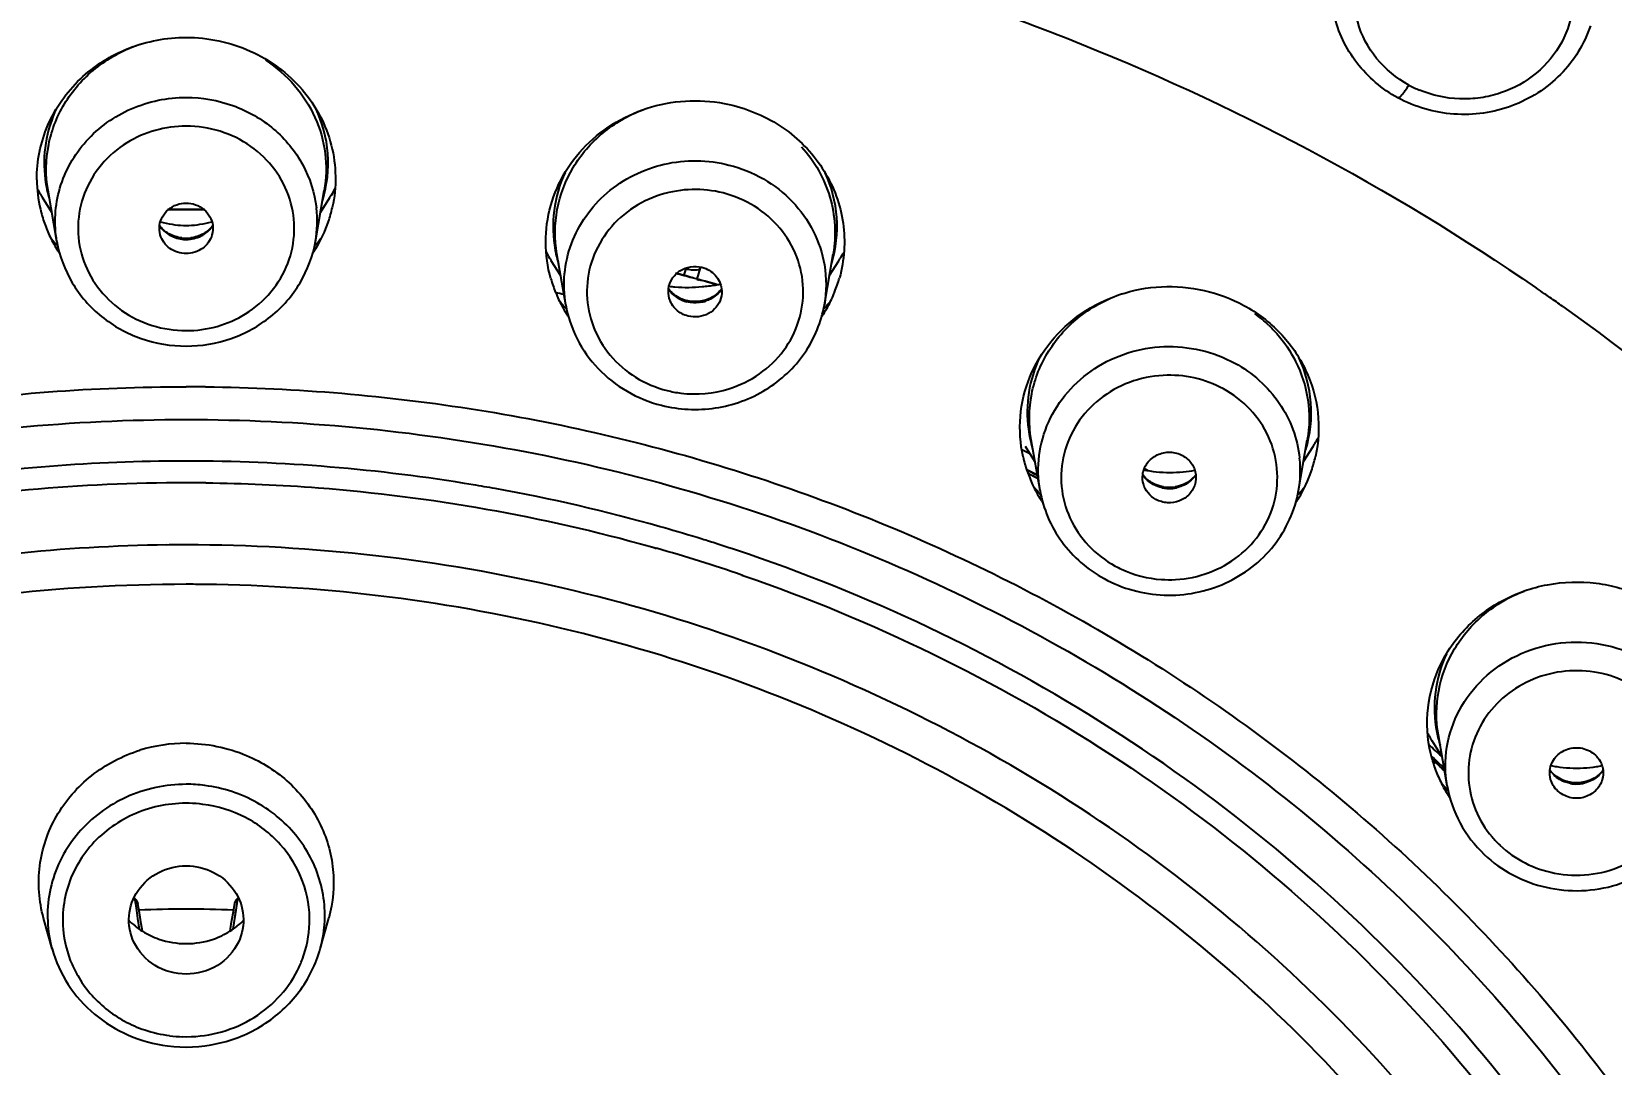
# Model space of a CAD drawing. Header units: millimetres. Extents: x 19741 to 22117, y -10160 to -6800.
# Drawn here: x 20991.12 to 21011.81, y -8146.44 to -8132.92 of the extents above; entities that cross this region are included whole.
import ezdxf

# ---------------------------------------------------------------- set-up
doc = ezdxf.new("R2010")
doc.units = ezdxf.units.MM
doc.styles.add('ARIAL', font='arial.ttf')
doc.dimstyles.get("Standard").update_dxf_attribs({"dimtxt": 15, "dimasz": 15, "dimexe": 0.18, "dimexo": 0.0625, "dimgap": 4, "dimtad": 0, "dimdec": 1, "dimdsep": 46, "dimtxsty": 'ARIAL', "dimcen": 0, "dimclrd": 5, "dimclre": 5, "dimclrt": 5, "dimadec": 0, "dimazin": 0, "dimtfac": 1, "dimtdec": 1, "dimtofl": 0, "dimtmove": 0, "dimatfit": 3, "dimfxl": 1, "dimtolj": 1, "dimtzin": 0, "dimarcsym": 0})

# ---------------------------------------------------------------- blocks, each defined once
blk = doc.blocks.new('*D105')
at = {"color": 5, "lineweight": -2, "transparency": 16777216}
for p, q in [((20930.718, -8157.92), (20930.718, -8082.015)), ((21055.576, -8157.917), (21055.576, -8082.015)), ((20945.718, -8082.195), (21040.576, -8082.195)), ((21055.576, -8082.195), (21070.576, -8082.195))]:
    blk.add_line(p, q, dxfattribs=at)
at = {"color": 5, "transparency": 16777216}
for points in [[(20945.718, -8079.695), (20945.718, -8084.695), (20930.718, -8082.195)], [(21040.576, -8079.695), (21040.576, -8084.695), (21055.576, -8082.195)]]:
    blk.add_solid(points, dxfattribs=at)
at = {"layer": 'Defpoints', "color": 0, "transparency": 16777216}
for p in [(21055.576, -8082.195), (20930.718, -8157.982), (21055.576, -8157.979)]:
    blk.add_point(p, dxfattribs=at)
at = {"color": 5, "transparency": 16777216, "insert": (21099.363, -8082.195), "char_height": 15, "attachment_point": 5, "style": 'ARIAL'}
blk.add_mtext('\\A1;%%C125', dxfattribs=at)

msp = doc.modelspace()

# ---------------------------------------------------------------- linework, layer by layer
at = {"linetype": 'Continuous'}
for p, q in [((20991.454, -8135.664), (20991.338, -8134.999)), ((20994.84, -8135.664), (20994.955, -8134.999)), ((20991.388, -8135.287), (20991.264, -8135.09)), ((20994.905, -8135.287), (20995.03, -8135.09)), ((20998.118, -8136.494), (20998.003, -8135.829)), ((21001.505, -8136.494), (21001.62, -8135.829)), ((20998.053, -8136.117), (20997.929, -8135.92)), ((20999.689, -8136.022), (20999.662, -8136.115)), ((20999.839, -8136.161), (20999.882, -8136.01)), ((21001.57, -8136.117), (21001.694, -8135.92)), ((20999.857, -8136.173), (20999.84, -8136.168)), ((20999.859, -8136.166), (20999.842, -8136.161)), ((20999.843, -8136.162), (20999.86, -8136.166)), ((20999.844, -8136.159), (20999.861, -8136.164)), ((21004.329, -8138.926), (21004.213, -8138.261)), ((21007.715, -8138.926), (21007.83, -8138.261)), ((21004.092, -8138.388), (21004.198, -8138.44)), ((21004.092, -8138.389), (21004.198, -8138.44)), ((21004.263, -8138.549), (21004.139, -8138.352)), ((21007.78, -8138.549), (21007.905, -8138.352)), ((21005.69, -8138.636), (21005.741, -8138.666)), ((21005.69, -8138.636), (21005.74, -8138.667)), ((21005.718, -8138.664), (21005.692, -8138.649)), ((21005.723, -8138.657), (21005.696, -8138.642)), ((20999.392, -8139.411), (20999.356, -8139.401)), ((20999.392, -8139.412), (20999.356, -8139.401)), ((20999.228, -8139.662), (20999.27, -8139.673)), ((20999.229, -8139.661), (20999.307, -8139.683)), ((20999.27, -8139.673), (20999.307, -8139.684)), ((21000.423, -8140.034), (21000.449, -8140.042)), ((21000.424, -8140.033), (21000.449, -8140.042)), ((21009.595, -8142.416), (21009.463, -8142.206)), ((21009.662, -8142.795), (21009.546, -8142.13)), ((21009.596, -8142.417), (21009.584, -8142.406)), ((21009.598, -8142.416), (21009.586, -8142.405)), ((21009.468, -8142.457), (21009.506, -8142.492)), ((21009.47, -8142.462), (21009.504, -8142.495)), ((21009.474, -8142.452), (21009.511, -8142.487)), ((21009.477, -8142.456), (21009.511, -8142.488)), ((20992.5, -8144.428), (20992.477, -8144.278)), ((20992.484, -8144.328), (20992.477, -8144.278)), ((20993.817, -8144.278), (20993.787, -8144.479)), ((20992.515, -8144.529), (20992.5, -8144.428)), ((20992.535, -8144.456), (20992.516, -8144.338)), ((20992.558, -8144.599), (20992.535, -8144.456)), ((20993.758, -8144.465), (20993.734, -8144.607)), ((20993.787, -8144.479), (20993.757, -8144.671)), ((20993.778, -8144.338), (20993.758, -8144.465)), ((20993.794, -8144.428), (20993.779, -8144.529)), ((20991.391, -8144.927), (20991.279, -8144.526)), ((20992.537, -8144.671), (20992.515, -8144.529)), ((20992.537, -8144.671), (20992.515, -8144.529)), ((20992.574, -8144.697), (20992.558, -8144.599)), ((20993.734, -8144.607), (20993.719, -8144.697)), ((20993.779, -8144.529), (20993.757, -8144.671)), ((20994.903, -8144.927), (20995.015, -8144.526))]:
    msp.add_line(p, q, dxfattribs=at)
for points in [[(20992.516, -8144.338), (20992.513, -8144.326), (20992.506, -8144.308), (20992.496, -8144.291), (20992.484, -8144.277), (20992.471, -8144.266)], [(20993.822, -8144.266), (20993.81, -8144.277), (20993.797, -8144.292), (20993.787, -8144.309), (20993.78, -8144.327), (20993.778, -8144.338)]]:
    msp.add_lwpolyline(points, dxfattribs=at)
for centre, radius, start, end in [((21009.899, -8132.239), 1.565, 241.826, 247.3786), ((20992.952, -8134.842), 1.76, 180.4856, 193.1109), ((20992.983, -8134.007), 2.031, 208.4496, 210.8028), ((20992.971, -8134.639), 1.684, 187.3596, 196.5392), ((20993.311, -8134.007), 2.032, 328.8655, 331.5746), ((20999.812, -8136.479), 1.494, 75.8034, 107.2854), ((20992.988, -8134.003), 2.038, 210.8035, 212.2481), ((20993.304, -8134.003), 2.039, 327.7522, 328.8652), ((20992.96, -8134.84), 1.769, 193.1108, 199.3608), ((20993.147, -8160.399), 25.148, 90.0032, 90.5609), ((20993.147, -8160.381), 25.134, 89.4495, 90.5506), ((20993.147, -8160.399), 25.148, 89.4414, 90.0032), ((20993.32, -8135.402), 1.543, 350.2015, 6.5397), ((20993.299, -8134.826), 1.806, 328.9274, 341.2624), ((20993.336, -8134.84), 1.767, 341.3219, 347.5798), ((20992.978, -8134.833), 1.788, 199.378, 205.5541), ((20993.022, -8134.299), 2.111, 218.2235, 220.2174), ((20993.009, -8134.818), 1.823, 205.5558, 212.2036), ((20993.147, -8135.163), 0.461, 262.6325, 269.9609), ((20993.146, -8134.374), 1.082, 268.2228, 269.9408), ((20993.147, -8134.377), 1.079, 269.9528, 271.8049), ((20993.147, -8135.163), 0.461, 270.0389, 277.3533), ((20993.262, -8134.29), 2.124, 317.5258, 321.6471), ((20993.039, -8134.284), 2.133, 220.2178, 222.4696), ((20993.02, -8134.811), 1.835, 212.1981, 213.4796), ((20993.147, -8135.201), 0.438, 262.2795, 269.9729), ((20993.147, -8135.197), 0.442, 270.0084, 277.2703), ((20993.275, -8134.812), 1.834, 326.4983, 327.8067), ((20993.278, -8134.814), 1.831, 327.8067, 328.9474), ((20999.648, -8134.835), 2.033, 208.4166, 211.0394), ((20999.633, -8135.468), 1.682, 190.6889, 197.0423), ((20999.978, -8134.837), 2.029, 328.8985, 331.3916), ((20999.651, -8134.834), 2.036, 211.0391, 212.2345), ((20999.963, -8134.828), 2.046, 327.7252, 328.9003), ((20999.631, -8135.667), 1.776, 195.9259, 202.12), ((20993.196, -8160.069), 24.817, 74.6281, 75.1483), ((20993.199, -8160.072), 24.816, 74.6307, 75.1506), ((20993.198, -8160.062), 24.81, 74.4627, 74.6281), ((20993.201, -8160.066), 24.81, 74.474, 74.6307), ((20993.203, -8160.058), 24.801, 73.8713, 74.4317), ((20993.2, -8160.056), 24.803, 74.1545, 74.4202), ((20993.202, -8160.048), 24.796, 73.8503, 74.1545), ((20999.733, -8134.003), 2.26, 278.8566, 280.5001), ((20999.992, -8135.667), 1.775, 338.1525, 344.4017), ((20999.652, -8135.658), 1.798, 202.1375, 208.2686), ((20993.169, -8160.877), 25.008, 78.6387, 78.8912), ((20999.692, -8135.126), 2.116, 218.2948, 222.4255), ((20999.669, -8134.972), 1.294, 261.2474, 264.6415), ((20999.81, -8136.035), 0.433, 239.3059, 255.7229), ((20999.813, -8136.035), 0.433, 280.124, 288.3547), ((20999.919, -8135.114), 2.133, 317.5696, 321.6376), ((20999.962, -8135.654), 1.809, 331.4127, 338.1506), ((20993.82, -8160.93), 29.952, 55.1477, 55.3961), ((20993.831, -8160.915), 29.935, 54.9839, 55.1476), ((20993.839, -8160.903), 29.92, 54.5896, 54.9839), ((20999.68, -8135.643), 1.83, 208.2623, 212.2245), ((20999.69, -8135.637), 1.843, 212.2216, 213.6051), ((20999.947, -8135.647), 1.825, 326.3574, 327.8019), ((20999.95, -8135.648), 1.822, 327.8014, 331.4164), ((21006.078, -8138.068), 1.805, 46.2497, 53.8708), ((20993.147, -8161.652), 24.084, 89.397, 89.9999), ((20999.811, -8136.172), 1.491, 255.797, 262.8247), ((21005.843, -8137.9), 1.681, 187.6877, 196.597), ((21006.182, -8137.265), 2.037, 328.9597, 331.5139), ((21005.844, -8138.099), 1.779, 192.6143, 198.8391), ((21006.194, -8138.664), 1.544, 350.2067, 6.0479), ((21006.211, -8138.101), 1.767, 341.2611, 347.5192), ((21006.169, -8137.258), 2.052, 327.7375, 328.9613), ((20993.147, -8161.343), 22.802, 90.0001, 90.619), ((20993.145, -8161.448), 22.907, 80.5481, 89.9941), ((20993.405, -8160.121), 24.006, 63.0261, 63.391), ((21005.853, -8138.095), 1.788, 198.8393, 205.01), ((20993.42, -8159.56), 23.495, 62.4111, 62.7838), ((20993.44, -8159.574), 23.468, 62.4211, 62.7626), ((20993.431, -8159.599), 23.493, 62.421, 62.7611), ((21006.103, -8136.015), 2.677, 261.055, 264.6006), ((21006.052, -8137.06), 1.63, 275.3624, 280.7869), ((21006.173, -8138.088), 1.807, 328.826, 341.235), ((20993.149, -8161.409), 22.584, 90.006, 100.5032), ((20993.147, -8161.312), 22.487, 89.343, 89.9999), ((20993.171, -8161.264), 22.721, 79.8002, 80.5379), ((20993.175, -8161.243), 22.7, 74.1993, 79.8009), ((21005.876, -8138.084), 1.814, 205.0307, 212.2595), ((21005.909, -8137.552), 2.125, 218.282, 222.4584), ((21006.022, -8138.46), 0.441, 257.8593, 274.1701), ((21006.022, -8138.417), 0.468, 260.7203, 279.4099), ((21006.022, -8138.459), 0.442, 274.2251, 282.3664), ((21006.126, -8137.544), 2.137, 317.5421, 321.624), ((21005.896, -8138.072), 1.837, 212.2479, 213.4605), ((21006.157, -8138.078), 1.826, 326.4721, 327.7437), ((21006.166, -8138.083), 1.815, 327.7439, 328.8231), ((20993.209, -8161.118), 22.57, 72.746, 74.1003), ((20993.147, -8161.37), 21.731, 90.0001, 90.6728), ((20993.221, -8161.047), 22.214, 71.0795, 74.0987), ((20993.224, -8161.069), 22.519, 72.2276, 72.7457), ((20993.239, -8161.023), 22.47, 71.121, 72.2278), ((21006.005, -8138.649), 1.443, 241.3758, 244.9856), ((20993.147, -8161.358), 21.203, 89.332, 89.9999), ((20993.148, -8144.281), 2.045, 90.0359, 107.2869), ((21011.002, -8141.237), 1.819, 208.6777, 210.9312), ((21010.978, -8141.251), 1.792, 210.934, 212.234), ((21011.174, -8141.77), 1.679, 190.9989, 196.9972), ((20994, -8159.264), 22.96, 47.2487, 47.7969), ((21011.18, -8141.967), 1.782, 195.6001, 201.9198), ((20994.027, -8158.721), 22.456, 46.3534, 46.569), ((20994.017, -8158.782), 22.485, 46.0184, 46.4439), ((20994.01, -8158.794), 22.498, 46.0092, 46.4482), ((20994.045, -8158.702), 22.43, 45.9909, 46.3534), ((21011.191, -8141.962), 1.793, 201.9212, 208.1711), ((21011.312, -8142.362), 0.38, 216.6287, 226.6468), ((21011.348, -8140.928), 1.634, 258.4565, 261.1292), ((21011.347, -8140.924), 1.638, 261.1808, 267.2838), ((21011.352, -8140.826), 1.736, 267.2765, 273.0797), ((21011.349, -8140.765), 1.797, 273.0703, 278.6144), ((21011.348, -8140.753), 1.809, 278.6055, 280.8766), ((20993.147, -8144.694), 1.921, 82.6431, 89.998), ((21011.246, -8141.419), 2.13, 218.3057, 220.5559), ((21011.212, -8141.951), 1.817, 208.1806, 212.3366), ((21011.244, -8141.421), 2.127, 220.5557, 222.3592), ((21011.355, -8142.327), 0.443, 259.9668, 268.1078), ((21011.355, -8142.329), 0.441, 268.1398, 284.3369), ((21011.234, -8141.937), 1.843, 212.3297, 213.6752), ((21011.29, -8142.582), 1.363, 220.2804, 226.5994), ((20993.147, -8158.749), 14.341, 87.5328, 92.4692), ((20993.112, -8143.83), 1.02, 224.9256, 231.5595), ((20993.122, -8143.816), 1.038, 231.5773, 238.1274), ((20993.135, -8143.797), 1.061, 238.1252, 244.5963), ((20993.156, -8143.791), 1.068, 288.9684, 301.8477), ((20993.171, -8143.816), 1.038, 301.8727, 308.4227), ((20993.182, -8143.83), 1.02, 308.4405, 315.0744), ((20992.976, -8144.486), 1.646, 192.742, 195.5304), ((20993.138, -8143.789), 1.069, 244.594, 251.0327), ((20993.32, -8144.487), 1.643, 344.479, 349.8096), ((20993.147, -8144.378), 1.7, 251.4236, 262.6178), ((20993.146, -8144.377), 1.702, 262.6513, 268.4737)]:
    msp.add_arc(centre, radius, start, end, dxfattribs=at)
for points, knots in [([(20930.718, -8157.979), (20930.504, -8154.001), (20930.937, -8145.958), (20934.142, -8134.293), (20938.825, -8125.297), (20943.643, -8118.763), (20949.165, -8112.689), (20957.248, -8106.149), (20966.507, -8101.311), (20974.412, -8098.55), (20982.595, -8096.552), (20988.933, -8095.945), (20993.147, -8095.945)], [0, 0, 0, 0, 0.121522, 0.243492, 0.366411, 0.428424, 0.490784, 0.616404, 0.743348, 0.807307, 0.871469, 1, 1, 1, 1]), ([(21055.576, -8157.979), (21055.79, -8154.001), (21055.357, -8145.958), (21052.152, -8134.293), (21047.469, -8125.297), (21042.651, -8118.763), (21037.129, -8112.689), (21029.046, -8106.149), (21019.787, -8101.311), (21011.882, -8098.55), (21003.699, -8096.552), (20997.36, -8095.945), (20993.147, -8095.945)], [0, 0, 0, 0, 0.121522, 0.243492, 0.366411, 0.428424, 0.490784, 0.616404, 0.743348, 0.807307, 0.871469, 1, 1, 1, 1]), ([(20930.931, -8157.677), (20931.071, -8153.915), (20931.862, -8148.262), (20934.028, -8141.016), (20936.927, -8133.974), (20941.883, -8125.713), (20948.381, -8118.54), (20954.362, -8113.588), (20960.847, -8109.178), (20969.744, -8104.81), (20981.241, -8101.602), (20993.172, -8100.522), (21005.102, -8101.611), (21016.595, -8104.828), (21025.488, -8109.202), (21031.971, -8113.617), (21037.947, -8118.574), (21044.439, -8125.751), (21049.388, -8134.016), (21052.282, -8141.06), (21054.442, -8148.308), (21055.228, -8153.961), (21055.364, -8157.724)], [0, 0, 0, 0, 0.060743, 0.091251, 0.121862, 0.183409, 0.24559, 0.276968, 0.308508, 0.371957, 0.43586, 0.500007, 0.564153, 0.628055, 0.691501, 0.72304, 0.754416, 0.816594, 0.87814, 0.90875, 0.939257, 1, 1, 1, 1]), ([(21024.322, -8210.31), (21027.778, -8208.399), (21034.312, -8203.932), (21042.582, -8195.521), (21048.972, -8185.738), (21053.225, -8174.957), (21055.176, -8163.594), (21054.746, -8152.088), (21051.952, -8140.885), (21046.906, -8130.418), (21039.806, -8121.087), (21030.93, -8113.248), (21020.619, -8107.196), (21009.267, -8103.154), (20997.305, -8101.275), (20985.186, -8101.628), (20973.371, -8104.197), (20965.953, -8107.343), (20962.447, -8109.243)], [0, 0, 0, 0, 0.063059, 0.125441, 0.187164, 0.248341, 0.309174, 0.36992, 0.430848, 0.492201, 0.554154, 0.616784, 0.680067, 0.743881, 0.808029, 0.872266, 0.936332, 1, 1, 1, 1]), ([(20933.5, -8153.841), (20933.891, -8150.401), (20935.35, -8143.558), (20939.466, -8133.879), (20945.376, -8125.072), (20952.877, -8117.436), (20961.715, -8111.221), (20971.596, -8106.631), (20982.188, -8103.816), (20989.495, -8103.184), (20993.147, -8103.184)], [0, 0, 0, 0, 0.121505, 0.243723, 0.366989, 0.491492, 0.617254, 0.744133, 0.87184, 1, 1, 1, 1]), ([(20993.147, -8103.184), (20996.808, -8103.184), (21004.133, -8103.819), (21014.75, -8106.648), (21024.651, -8111.261), (21033.501, -8117.505), (21041.004, -8125.176), (21046.905, -8134.019), (21051.001, -8143.735), (21052.438, -8150.599), (21052.817, -8154.049)], [0, 0, 0, 0, 0.128167, 0.25588, 0.382762, 0.508523, 0.633022, 0.756282, 0.878495, 1, 1, 1, 1]), ([(20933.839, -8153.424), (20934.25, -8150.019), (20935.737, -8143.251), (20939.866, -8133.685), (20945.759, -8124.988), (20953.217, -8117.449), (20961.991, -8111.315), (20971.791, -8106.787), (20982.288, -8104.01), (20989.528, -8103.386), (20993.147, -8103.386)], [0, 0, 0, 0, 0.121478, 0.243672, 0.366932, 0.491438, 0.617211, 0.744105, 0.871826, 1, 1, 1, 1]), ([(20993.147, -8103.386), (20996.766, -8103.386), (21004.006, -8104.01), (21014.503, -8106.787), (21024.303, -8111.315), (21033.077, -8117.449), (21040.535, -8124.988), (21046.428, -8133.685), (21050.557, -8143.251), (21052.044, -8150.019), (21052.455, -8153.424)], [0, 0, 0, 0, 0.128174, 0.255895, 0.382789, 0.508562, 0.633068, 0.756328, 0.878522, 1, 1, 1, 1]), ([(20993.147, -8103.816), (20989.555, -8103.816), (20982.37, -8104.434), (20971.95, -8107.189), (20962.223, -8111.682), (20953.511, -8117.769), (20946.104, -8125.249), (20941.211, -8132.464), (20938.183, -8138.657), (20935.771, -8145.061), (20934.659, -8150.098), (20934.249, -8153.478)], [0, 0, 0, 0, 0.128122, 0.255798, 0.382654, 0.508402, 0.632897, 0.75616, 0.817448, 0.87851, 1, 1, 1, 1]), ([(21052.045, -8153.478), (21051.635, -8150.098), (21050.523, -8145.061), (21048.111, -8138.657), (21045.083, -8132.464), (21040.19, -8125.249), (21032.783, -8117.769), (21024.071, -8111.682), (21014.344, -8107.189), (21003.924, -8104.434), (20996.738, -8103.816), (20993.147, -8103.816)], [0, 0, 0, 0, 0.12149, 0.182552, 0.24384, 0.367103, 0.491598, 0.617346, 0.744202, 0.871878, 1, 1, 1, 1]), ([(21051.735, -8153.516), (21051.331, -8150.238), (21049.899, -8143.726), (21045.971, -8134.502), (21040.383, -8126.081), (21033.315, -8118.731), (21024.991, -8112.678), (21015.674, -8108.111), (21005.657, -8105.169), (20998.717, -8104.352), (20995.238, -8104.235)], [0, 0, 0, 0, 0.121577, 0.243853, 0.367143, 0.491628, 0.617339, 0.744155, 0.871821, 1, 1, 1, 1]), ([(20997.87, -8131.177), (20999.034, -8131.352), (21001.341, -8131.836), (21005.789, -8133.297), (21008.916, -8134.955), (21010.83, -8136.276)], [0, 0, 0, 0, 0.251731, 0.502631, 1, 1, 1, 1]), ([(21009.16, -8133.618), (21009, -8133.53), (21008.711, -8133.295), (21008.454, -8132.804), (21008.415, -8132.256), (21008.604, -8131.737), (21008.985, -8131.329), (21009.414, -8131.131), (21009.784, -8131.073), (21010.16, -8131.083), (21010.434, -8131.173), (21010.599, -8131.26)], [0, 0, 0, 0, 0.125413, 0.248215, 0.369646, 0.491794, 0.61629, 0.743348, 0.807772, 0.872284, 1, 1, 1, 1]), ([(21010.599, -8131.26), (21010.753, -8131.346), (21011.033, -8131.571), (21011.291, -8132.039), (21011.347, -8132.566), (21011.19, -8133.075), (21010.848, -8133.489), (21010.45, -8133.709), (21010.098, -8133.792), (21009.735, -8133.813), (21009.463, -8133.753), (21009.297, -8133.684)], [0, 0, 0, 0, 0.125538, 0.248532, 0.370077, 0.49211, 0.616266, 0.74298, 0.807305, 0.871826, 1, 1, 1, 1]), ([(21009.015, -8133.784), (21008.809, -8133.671), (21008.44, -8133.36), (21008.232, -8132.923), (21008.18, -8132.697)], [0, 0, 0, 0, 0.503732, 1, 1, 1, 1]), ([(21011.537, -8132.842), (21011.459, -8133.078), (21011.184, -8133.523), (21010.526, -8133.942), (21009.748, -8134.054), (21009.239, -8133.906), (21009.015, -8133.784)], [0, 0, 0, 0, 0.245727, 0.495504, 0.748025, 1, 1, 1, 1]), ([(20991.191, -8134.857), (20991.189, -8134.615), (20991.29, -8134.12), (20991.729, -8133.5), (20992.38, -8133.089), (20992.892, -8132.994), (20993.147, -8132.994)], [0, 0, 0, 0, 0.243484, 0.490822, 0.743507, 1, 1, 1, 1]), ([(20991.339, -8134.999), (20991.304, -8134.801), (20991.309, -8134.387), (20991.543, -8133.81), (20991.969, -8133.346), (20992.345, -8133.148), (20992.544, -8133.083)], [0, 0, 0, 0, 0.245315, 0.492435, 0.743872, 1, 1, 1, 1]), ([(20993.147, -8132.994), (20993.433, -8132.994), (20994.008, -8133.114), (20994.708, -8133.63), (20995.111, -8134.385), (20995.12, -8134.955), (20995.061, -8135.22)], [0, 0, 0, 0, 0.257185, 0.50967, 0.756244, 1, 1, 1, 1]), ([(20994.187, -8133.293), (20994.328, -8133.384), (20994.583, -8133.606), (20994.855, -8134.029), (20994.991, -8134.508), (20994.983, -8134.839), (20994.955, -8134.999)], [0, 0, 0, 0, 0.254586, 0.505367, 0.753152, 1, 1, 1, 1]), ([(21009.015, -8133.784), (21009.022, -8133.787), (21009.046, -8133.773), (21009.074, -8133.741), (21009.116, -8133.686), (21009.144, -8133.643), (21009.159, -8133.618)], [0, 0, 0, 0, 0.09674, 0.303452, 0.614191, 1, 1, 1, 1]), ([(20991.449, -8133.924), (20991.381, -8134.068), (20991.285, -8134.375), (20991.28, -8134.697), (20991.301, -8134.854)], [0, 0, 0, 0, 0.501155, 1, 1, 1, 1]), ([(20991.454, -8135.664), (20991.414, -8135.435), (20991.442, -8134.948), (20991.804, -8134.312), (20992.409, -8133.88), (20992.902, -8133.78), (20993.147, -8133.78)], [0, 0, 0, 0, 0.24364, 0.490387, 0.742954, 1, 1, 1, 1]), ([(20993.147, -8133.78), (20993.354, -8133.78), (20993.77, -8133.851), (20994.313, -8134.163), (20994.705, -8134.639), (20994.83, -8135.03), (20994.853, -8135.226)], [0, 0, 0, 0, 0.255987, 0.50864, 0.756379, 1, 1, 1, 1]), ([(20994.936, -8135.124), (20994.994, -8134.929), (20995.041, -8134.512), (20994.932, -8134.108), (20994.844, -8133.923)], [0, 0, 0, 0, 0.499302, 1, 1, 1, 1]), ([(20997.923, -8136.155), (20997.879, -8136), (20997.833, -8135.676), (20997.9, -8135.189), (20998.099, -8134.737), (20998.519, -8134.219), (20999.287, -8133.801), (20999.99, -8133.803), (21000.318, -8133.886)], [0, 0, 0, 0, 0.12209, 0.244184, 0.367204, 0.491812, 0.744161, 1, 1, 1, 1]), ([(20998.003, -8135.829), (20997.97, -8135.637), (20997.972, -8135.238), (20998.187, -8134.677), (20998.584, -8134.217), (20998.939, -8134.013), (20999.128, -8133.941)], [0, 0, 0, 0, 0.24555, 0.492779, 0.744071, 1, 1, 1, 1]), ([(21000.318, -8133.886), (21000.561, -8133.948), (21001.025, -8134.162), (21001.543, -8134.715), (21001.8, -8135.416), (21001.767, -8135.913), (21001.703, -8136.144)], [0, 0, 0, 0, 0.256669, 0.508072, 0.754762, 1, 1, 1, 1]), ([(20993.147, -8134.155), (20993.011, -8134.155), (20992.738, -8134.192), (20992.485, -8134.303), (20992.37, -8134.375)], [0, 0, 0, 0, 0.502103, 1, 1, 1, 1]), ([(20993.924, -8136.614), (20994.049, -8136.536), (20994.274, -8136.343), (20994.499, -8135.964), (20994.587, -8135.535), (20994.527, -8135.102), (20994.325, -8134.71), (20994.004, -8134.4), (20993.598, -8134.201), (20993.297, -8134.155), (20993.147, -8134.155)], [0, 0, 0, 0, 0.125982, 0.249793, 0.372145, 0.49436, 0.617817, 0.743373, 0.871037, 1, 1, 1, 1]), ([(20992.37, -8134.375), (20992.245, -8134.452), (20992.02, -8134.645), (20991.794, -8135.025), (20991.707, -8135.453), (20991.767, -8135.886), (20991.969, -8136.278), (20992.29, -8136.589), (20992.696, -8136.788), (20992.997, -8136.833), (20993.147, -8136.833)], [0, 0, 0, 0, 0.125982, 0.249793, 0.372145, 0.49436, 0.617817, 0.743373, 0.871037, 1, 1, 1, 1]), ([(21001.207, -8134.426), (21001.376, -8134.613), (21001.633, -8135.064), (21001.662, -8135.584), (21001.62, -8135.829)], [0, 0, 0, 0, 0.503239, 1, 1, 1, 1]), ([(20998.11, -8134.762), (20998.037, -8134.919), (20997.938, -8135.258), (20997.948, -8135.611), (20997.981, -8135.78)], [0, 0, 0, 0, 0.501061, 1, 1, 1, 1]), ([(20998.118, -8136.494), (20998.073, -8136.231), (20998.125, -8135.664), (20998.621, -8134.971), (20999.396, -8134.587), (20999.982, -8134.595), (21000.256, -8134.665)], [0, 0, 0, 0, 0.242755, 0.489761, 0.743371, 1, 1, 1, 1]), ([(21000.256, -8134.665), (21000.413, -8134.704), (21000.717, -8134.827), (21001.1, -8135.126), (21001.379, -8135.517), (21001.479, -8135.82), (21001.505, -8135.973)], [0, 0, 0, 0, 0.255369, 0.507315, 0.755221, 1, 1, 1, 1]), ([(21001.601, -8135.951), (21001.659, -8135.759), (21001.705, -8135.348), (21001.6, -8134.949), (21001.515, -8134.766)], [0, 0, 0, 0, 0.4993, 1, 1, 1, 1]), ([(20992.799, -8135.457), (20992.808, -8135.378), (20992.896, -8135.22), (20993.064, -8135.163), (20993.147, -8135.163)], [0, 0, 0, 0, 0.490587, 1, 1, 1, 1]), ([(20993.147, -8135.163), (20993.23, -8135.163), (20993.398, -8135.22), (20993.485, -8135.378), (20993.495, -8135.457)], [0, 0, 0, 0, 0.50939, 1, 1, 1, 1]), ([(20999.368, -8135.052), (20999.226, -8135.097), (20998.955, -8135.228), (20998.634, -8135.538), (20998.432, -8135.93), (20998.371, -8136.363), (20998.458, -8136.792), (20998.684, -8137.171), (20999.023, -8137.464), (20999.3, -8137.581), (20999.445, -8137.617)], [0, 0, 0, 0, 0.1278, 0.253491, 0.377077, 0.499413, 0.62188, 0.745799, 0.871891, 1, 1, 1, 1]), ([(21000.255, -8137.595), (21000.397, -8137.551), (21000.668, -8137.419), (21000.989, -8137.109), (21001.191, -8136.718), (21001.252, -8136.285), (21001.165, -8135.856), (21000.939, -8135.476), (21000.6, -8135.184), (21000.323, -8135.067), (21000.178, -8135.03)], [0, 0, 0, 0, 0.1278, 0.253491, 0.377077, 0.499413, 0.62188, 0.745799, 0.871891, 1, 1, 1, 1]), ([(20993.088, -8135.62), (20993.03, -8135.612), (20992.919, -8135.577), (20992.831, -8135.501), (20992.799, -8135.458)], [0, 0, 0, 0, 0.522813, 1, 1, 1, 1]), ([(20992.799, -8135.462), (20992.832, -8135.509), (20992.919, -8135.589), (20993.031, -8135.627), (20993.088, -8135.635)], [0, 0, 0, 0, 0.494494, 1, 1, 1, 1]), ([(20993.147, -8135.825), (20993.072, -8135.825), (20992.92, -8135.779), (20992.828, -8135.648), (20992.808, -8135.579)], [0, 0, 0, 0, 0.508358, 1, 1, 1, 1]), ([(20993.485, -8135.579), (20993.466, -8135.648), (20993.373, -8135.779), (20993.222, -8135.825), (20993.147, -8135.825)], [0, 0, 0, 0, 0.49163, 1, 1, 1, 1]), ([(20993.494, -8135.458), (20993.462, -8135.501), (20993.374, -8135.577), (20993.264, -8135.613), (20993.206, -8135.62)], [0, 0, 0, 0, 0.477181, 1, 1, 1, 1]), ([(20991.454, -8135.664), (20991.487, -8135.854), (20991.626, -8136.228), (20992.02, -8136.677), (20992.548, -8136.969), (20992.948, -8137.036), (20993.147, -8137.036)], [0, 0, 0, 0, 0.245834, 0.494379, 0.746111, 1, 1, 1, 1]), ([(20993.147, -8137.036), (20993.346, -8137.036), (20993.746, -8136.969), (20994.274, -8136.677), (20994.668, -8136.228), (20994.807, -8135.854), (20994.84, -8135.664)], [0, 0, 0, 0, 0.253891, 0.505621, 0.754165, 1, 1, 1, 1]), ([(20999.464, -8136.288), (20999.469, -8136.24), (20999.503, -8136.147), (20999.609, -8136.041), (20999.751, -8135.987), (20999.854, -8135.992), (20999.902, -8136.004)], [0, 0, 0, 0, 0.24294, 0.491005, 0.744562, 1, 1, 1, 1]), ([(20999.689, -8136.022), (20999.712, -8136.028), (20999.758, -8136.037), (20999.818, -8136.041), (20999.878, -8136.031), (20999.882, -8136.01)], [0, 0, 0, 0, 0.363532, 0.669571, 1, 1, 1, 1]), ([(20999.902, -8136.004), (20999.968, -8136.021), (21000.091, -8136.091), (21000.151, -8136.221), (21000.159, -8136.286)], [0, 0, 0, 0, 0.508057, 1, 1, 1, 1]), ([(21004.108, -8138.487), (21004.07, -8138.315), (21004.045, -8137.955), (21004.172, -8137.429), (21004.453, -8136.959), (21004.997, -8136.46), (21005.915, -8136.153), (21006.676, -8136.327), (21007, -8136.503)], [0, 0, 0, 0, 0.12174, 0.243807, 0.36724, 0.492606, 0.745892, 1, 1, 1, 1]), ([(20999.697, -8136.439), (20999.673, -8136.433), (20999.585, -8136.403), (20999.505, -8136.343), (20999.464, -8136.288)], [0, 0, 0, 0, 0.266195, 1, 1, 1, 1]), ([(20999.721, -8136.643), (20999.663, -8136.629), (20999.553, -8136.57), (20999.488, -8136.464), (20999.473, -8136.408)], [0, 0, 0, 0, 0.507259, 1, 1, 1, 1]), ([(21000.15, -8136.408), (21000.127, -8136.491), (21000.002, -8136.645), (20999.808, -8136.665), (20999.721, -8136.643)], [0, 0, 0, 0, 0.491398, 1, 1, 1, 1]), ([(21000.16, -8136.286), (21000.127, -8136.331), (21000.035, -8136.41), (20999.92, -8136.445), (20999.859, -8136.451)], [0, 0, 0, 0, 0.477152, 1, 1, 1, 1]), ([(21000.16, -8136.29), (21000.123, -8136.344), (21000.052, -8136.405), (20999.971, -8136.439), (20999.949, -8136.446)], [0, 0, 0, 0, 0.745282, 1, 1, 1, 1]), ([(21004.213, -8138.261), (21004.179, -8138.064), (21004.184, -8137.652), (21004.415, -8137.077), (21004.837, -8136.613), (21005.21, -8136.415), (21005.408, -8136.348)], [0, 0, 0, 0, 0.245366, 0.492493, 0.743892, 1, 1, 1, 1]), ([(20993.147, -8136.833), (20993.283, -8136.833), (20993.556, -8136.796), (20993.809, -8136.685), (20993.924, -8136.614)], [0, 0, 0, 0, 0.502103, 1, 1, 1, 1]), ([(20998.118, -8136.494), (20998.145, -8136.649), (20998.247, -8136.954), (20998.527, -8137.347), (20998.911, -8137.648), (20999.214, -8137.771), (20999.371, -8137.81)], [0, 0, 0, 0, 0.246544, 0.495145, 0.746389, 1, 1, 1, 1]), ([(20999.371, -8137.81), (20999.6, -8137.868), (21000.085, -8137.893), (21000.762, -8137.648), (21001.284, -8137.16), (21001.466, -8136.719), (21001.505, -8136.494)], [0, 0, 0, 0, 0.25351, 0.505798, 0.754615, 1, 1, 1, 1]), ([(21007, -8136.503), (21007.175, -8136.599), (21007.495, -8136.842), (21007.835, -8137.334), (21007.999, -8137.902), (21007.978, -8138.295), (21007.936, -8138.483)], [0, 0, 0, 0, 0.255194, 0.506015, 0.753483, 1, 1, 1, 1]), ([(21011.175, -8136.518), (21012.86, -8137.715), (21015.972, -8140.454), (21019.637, -8145.426), (21022.114, -8151.025), (21023.285, -8156.997), (21023.095, -8163.068), (21021.552, -8168.963), (21018.731, -8174.41), (21016.096, -8177.568), (21014.624, -8178.995)], [0, 0, 0, 0, 0.127336, 0.253182, 0.377746, 0.501471, 0.62496, 0.748863, 0.873748, 1, 1, 1, 1]), ([(21007.326, -8136.764), (21007.362, -8136.798), (21007.499, -8136.94), (21007.611, -8137.106), (21007.677, -8137.238)], [0, 0, 0, 0, 0.252133, 1, 1, 1, 1]), ([(21004.329, -8138.926), (21004.303, -8138.776), (21004.296, -8138.466), (21004.423, -8138.018), (21004.677, -8137.622), (21005.156, -8137.205), (21005.949, -8136.955), (21006.601, -8137.107), (21006.88, -8137.259)], [0, 0, 0, 0, 0.12164, 0.243755, 0.367297, 0.492753, 0.746069, 1, 1, 1, 1]), ([(21004.327, -8137.18), (21004.258, -8137.326), (21004.159, -8137.638), (21004.155, -8137.966), (21004.177, -8138.125)], [0, 0, 0, 0, 0.501149, 1, 1, 1, 1]), ([(21006.88, -8137.259), (21007.109, -8137.384), (21007.513, -8137.74), (21007.702, -8138.247), (21007.729, -8138.501)], [0, 0, 0, 0, 0.505978, 1, 1, 1, 1]), ([(21007.677, -8137.238), (21007.756, -8137.394), (21007.865, -8137.733), (21007.86, -8138.089), (21007.83, -8138.261)], [0, 0, 0, 0, 0.501186, 1, 1, 1, 1]), ([(21007.81, -8138.389), (21007.869, -8138.193), (21007.916, -8137.775), (21007.806, -8137.368), (21007.718, -8137.183)], [0, 0, 0, 0, 0.499155, 1, 1, 1, 1]), ([(21005.941, -8137.419), (21005.791, -8137.427), (21005.494, -8137.489), (21005.1, -8137.709), (21004.798, -8138.037), (21004.621, -8138.439), (21004.587, -8138.875), (21004.7, -8139.298), (21004.948, -8139.664), (21005.185, -8139.845), (21005.314, -8139.916)], [0, 0, 0, 0, 0.128863, 0.256235, 0.381434, 0.504628, 0.626801, 0.749369, 0.87358, 1, 1, 1, 1]), ([(21006.73, -8137.596), (21006.611, -8137.531), (21006.353, -8137.434), (21006.078, -8137.412), (21005.941, -8137.419)], [0, 0, 0, 0, 0.498281, 1, 1, 1, 1]), ([(20971.348, -8152.655), (20971.713, -8151.568), (20972.628, -8149.442), (20974.506, -8146.51), (20976.849, -8143.895), (20979.595, -8141.662), (20982.678, -8139.866), (20986.021, -8138.55), (20989.539, -8137.748), (20991.944, -8137.568), (20993.147, -8137.568)], [0, 0, 0, 0, 0.121707, 0.244305, 0.36795, 0.492688, 0.61846, 0.745104, 0.872393, 1, 1, 1, 1]), ([(20993.4, -8137.569), (20994.592, -8137.582), (20996.975, -8137.783), (21000.454, -8138.608), (21003.756, -8139.936), (21006.8, -8141.735), (21009.511, -8143.961), (21011.823, -8146.56), (21013.679, -8149.47), (21014.584, -8151.577), (21014.945, -8152.655)], [0, 0, 0, 0, 0.127629, 0.254907, 0.381536, 0.507293, 0.63202, 0.755665, 0.878274, 1, 1, 1, 1]), ([(21006.103, -8140.093), (21006.253, -8140.085), (21006.55, -8140.023), (21006.944, -8139.803), (21007.246, -8139.475), (21007.423, -8139.073), (21007.457, -8138.637), (21007.344, -8138.214), (21007.096, -8137.848), (21006.859, -8137.667), (21006.73, -8137.596)], [0, 0, 0, 0, 0.128863, 0.256235, 0.381434, 0.504628, 0.626801, 0.749369, 0.87358, 1, 1, 1, 1]), ([(20970.786, -8159.69), (20970.748, -8158.286), (20970.971, -8155.454), (20972.188, -8151.364), (20974.239, -8147.586), (20977.039, -8144.27), (20980.476, -8141.547), (20984.413, -8139.524), (20988.691, -8138.277), (20991.662, -8137.997), (20993.147, -8137.997)], [0, 0, 0, 0, 0.121571, 0.243627, 0.366646, 0.490943, 0.616628, 0.743595, 0.871529, 1, 1, 1, 1]), ([(20993.147, -8137.997), (20994.632, -8137.997), (20997.603, -8138.277), (21001.881, -8139.524), (21005.818, -8141.547), (21009.254, -8144.27), (21012.055, -8147.586), (21014.106, -8151.364), (21015.323, -8155.454), (21015.546, -8158.286), (21015.507, -8159.69)], [0, 0, 0, 0, 0.128471, 0.256405, 0.383372, 0.509057, 0.633354, 0.756373, 0.878429, 1, 1, 1, 1]), ([(21005.674, -8138.72), (21005.68, -8138.666), (21005.724, -8138.558), (21005.859, -8138.448), (21006.032, -8138.411), (21006.147, -8138.442), (21006.197, -8138.469)], [0, 0, 0, 0, 0.242752, 0.491731, 0.745951, 1, 1, 1, 1]), ([(21006.197, -8138.469), (21006.243, -8138.495), (21006.325, -8138.566), (21006.364, -8138.668), (21006.37, -8138.719)], [0, 0, 0, 0, 0.506004, 1, 1, 1, 1]), ([(20992.901, -8138.542), (20991.723, -8138.555), (20989.37, -8138.762), (20987.076, -8139.331), (20985.962, -8139.701)], [0, 0, 0, 0, 0.50076, 1, 1, 1, 1]), ([(21005.804, -8138.831), (21005.791, -8138.824), (21005.742, -8138.794), (21005.7, -8138.754), (21005.675, -8138.72)], [0, 0, 0, 0, 0.261489, 1, 1, 1, 1]), ([(21006.368, -8138.727), (21006.324, -8138.788), (21006.238, -8138.855), (21006.142, -8138.885), (21006.116, -8138.89)], [0, 0, 0, 0, 0.744689, 1, 1, 1, 1]), ([(20993.405, -8138.826), (20993.897, -8138.832), (20995.86, -8138.918), (20997.811, -8139.263), (20999.229, -8139.661)], [0, 0, 0, 0, 0.250515, 1, 1, 1, 1]), ([(21004.329, -8138.926), (21004.37, -8139.165), (21004.57, -8139.633), (21004.954, -8139.963), (21005.17, -8140.081)], [0, 0, 0, 0, 0.496197, 1, 1, 1, 1]), ([(21005.17, -8140.081), (21005.408, -8140.211), (21005.954, -8140.36), (21006.778, -8140.2), (21007.44, -8139.694), (21007.67, -8139.186), (21007.715, -8138.926)], [0, 0, 0, 0, 0.25251, 0.505307, 0.754719, 1, 1, 1, 1]), ([(21005.847, -8139.043), (21005.808, -8139.021), (21005.737, -8138.964), (21005.695, -8138.883), (21005.684, -8138.841)], [0, 0, 0, 0, 0.505129, 1, 1, 1, 1]), ([(21005.946, -8138.88), (21005.909, -8138.873), (21005.86, -8138.859), (21005.815, -8138.837), (21005.804, -8138.831)], [0, 0, 0, 0, 0.755848, 1, 1, 1, 1]), ([(21006.361, -8138.84), (21006.347, -8138.889), (21006.294, -8138.983), (21006.16, -8139.073), (21005.999, -8139.098), (21005.893, -8139.068), (21005.847, -8139.043)], [0, 0, 0, 0, 0.24341, 0.49294, 0.746806, 1, 1, 1, 1]), ([(21006.356, -8138.737), (21006.341, -8138.755), (21006.27, -8138.825), (21006.173, -8138.867), (21006.099, -8138.879)], [0, 0, 0, 0, 0.236295, 1, 1, 1, 1]), ([(20992.892, -8139.64), (20991.539, -8139.656), (20988.837, -8139.939), (20986.235, -8140.721), (20984.987, -8141.229)], [0, 0, 0, 0, 0.501102, 1, 1, 1, 1]), ([(21010.124, -8148.061), (21009.176, -8146.763), (21006.933, -8144.377), (21002.802, -8141.692), (20998.118, -8140.017), (20994.803, -8139.639), (20993.147, -8139.639)], [0, 0, 0, 0, 0.245836, 0.494941, 0.74671, 1, 1, 1, 1]), ([(21014.333, -8154.797), (21013.955, -8153.098), (21012.728, -8149.768), (21009.637, -8145.409), (21005.496, -8141.928), (21002.221, -8140.346), (21000.51, -8139.761)], [0, 0, 0, 0, 0.245285, 0.493431, 0.745085, 1, 1, 1, 1]), ([(21005.395, -8139.957), (21005.559, -8140.033), (21005.8, -8140.095), (21006.042, -8140.096), (21006.103, -8140.093)], [0, 0, 0, 0, 0.748355, 1, 1, 1, 1]), ([(20993.147, -8140.155), (20991.493, -8140.155), (20988.182, -8140.542), (20983.517, -8142.253), (20979.43, -8144.991), (20977.239, -8147.418), (20976.324, -8148.735)], [0, 0, 0, 0, 0.253418, 0.505249, 0.754302, 1, 1, 1, 1]), ([(21009.84, -8148.55), (21008.931, -8147.275), (21006.773, -8144.926), (21002.779, -8142.265), (20998.234, -8140.581), (20995.008, -8140.175), (20993.394, -8140.156)], [0, 0, 0, 0, 0.245787, 0.494848, 0.746622, 1, 1, 1, 1]), ([(21000.449, -8140.042), (21002.132, -8140.622), (21005.353, -8142.184), (21009.425, -8145.616), (21012.463, -8149.91), (21013.669, -8153.189), (21014.041, -8154.861)], [0, 0, 0, 0, 0.254909, 0.506558, 0.754705, 1, 1, 1, 1]), ([(21009.464, -8142.446), (21009.41, -8142.253), (21009.369, -8141.844), (21009.519, -8141.245), (21009.865, -8140.725), (21010.367, -8140.34), (21010.971, -8140.127), (21011.615, -8140.108), (21012.232, -8140.284), (21012.587, -8140.523), (21012.738, -8140.667)], [0, 0, 0, 0, 0.121187, 0.242703, 0.365848, 0.491224, 0.618505, 0.746623, 0.874182, 1, 1, 1, 1]), ([(21009.546, -8142.13), (21009.513, -8141.939), (21009.516, -8141.54), (21009.73, -8140.98), (21010.126, -8140.52), (21010.48, -8140.316), (21010.669, -8140.243)], [0, 0, 0, 0, 0.245645, 0.492829, 0.744106, 1, 1, 1, 1]), ([(21009.662, -8142.795), (21009.633, -8142.628), (21009.631, -8142.281), (21009.799, -8141.787), (21010.121, -8141.367), (21010.562, -8141.064), (21011.08, -8140.905), (21011.624, -8140.904), (21012.142, -8141.061), (21012.44, -8141.265), (21012.568, -8141.386)], [0, 0, 0, 0, 0.121009, 0.242684, 0.366123, 0.49172, 0.619044, 0.747029, 0.874377, 1, 1, 1, 1]), ([(21009.653, -8141.064), (21009.579, -8141.223), (21009.48, -8141.564), (21009.492, -8141.92), (21009.526, -8142.091)], [0, 0, 0, 0, 0.501049, 1, 1, 1, 1]), ([(21011.643, -8141.314), (21011.502, -8141.286), (21011.209, -8141.272), (21010.787, -8141.376), (21010.415, -8141.595), (21010.13, -8141.912), (21009.959, -8142.296), (21009.919, -8142.711), (21010.014, -8143.119), (21010.161, -8143.358), (21010.25, -8143.463)], [0, 0, 0, 0, 0.12888, 0.257357, 0.3843, 0.509157, 0.632103, 0.754039, 0.87622, 1, 1, 1, 1]), ([(21012.356, -8141.678), (21012.259, -8141.586), (21012.035, -8141.429), (21011.776, -8141.34), (21011.643, -8141.314)], [0, 0, 0, 0, 0.496747, 1, 1, 1, 1]), ([(21011.067, -8143.936), (21011.215, -8143.965), (21011.52, -8143.978), (21011.96, -8143.861), (21012.34, -8143.619), (21012.621, -8143.275), (21012.773, -8142.864), (21012.78, -8142.427), (21012.641, -8142.011), (21012.462, -8141.778), (21012.356, -8141.678)], [0, 0, 0, 0, 0.1289, 0.257304, 0.384042, 0.508577, 0.631237, 0.753121, 0.875659, 1, 1, 1, 1]), ([(20991.279, -8144.525), (20991.218, -8144.305), (20991.183, -8143.835), (20991.412, -8143.164), (20991.884, -8142.623), (20992.313, -8142.399), (20992.54, -8142.328)], [0, 0, 0, 0, 0.245532, 0.492349, 0.743614, 1, 1, 1, 1]), ([(20993.938, -8142.396), (20994.141, -8142.482), (20994.519, -8142.723), (20994.923, -8143.252), (20995.11, -8143.883), (20995.072, -8144.32), (20995.015, -8144.525)], [0, 0, 0, 0, 0.255789, 0.506743, 0.753841, 1, 1, 1, 1]), ([(21011.007, -8142.588), (21011.014, -8142.527), (21011.068, -8142.405), (21011.235, -8142.296), (21011.435, -8142.285), (21011.556, -8142.347), (21011.602, -8142.391)], [0, 0, 0, 0, 0.243043, 0.493357, 0.748131, 1, 1, 1, 1]), ([(21011.602, -8142.391), (21011.616, -8142.404), (21011.666, -8142.46), (21011.696, -8142.533), (21011.703, -8142.588)], [0, 0, 0, 0, 0.253929, 1, 1, 1, 1]), ([(21011.308, -8142.753), (21011.283, -8142.75), (21011.19, -8142.733), (21011.102, -8142.686), (21011.051, -8142.638)], [0, 0, 0, 0, 0.262419, 1, 1, 1, 1]), ([(21011.278, -8142.763), (21011.257, -8142.759), (21011.178, -8142.739), (21011.104, -8142.696), (21011.06, -8142.654)], [0, 0, 0, 0, 0.253787, 1, 1, 1, 1]), ([(21011.702, -8142.589), (21011.695, -8142.599), (21011.662, -8142.639), (21011.62, -8142.672), (21011.586, -8142.692)], [0, 0, 0, 0, 0.240355, 1, 1, 1, 1]), ([(20993.147, -8142.774), (20992.88, -8142.774), (20992.345, -8142.886), (20991.695, -8143.367), (20991.322, -8144.072), (20991.315, -8144.603), (20991.371, -8144.849)], [0, 0, 0, 0, 0.257183, 0.509661, 0.756233, 1, 1, 1, 1]), ([(20994.937, -8144.778), (20994.978, -8144.554), (20994.962, -8144.08), (20994.645, -8143.441), (20994.095, -8142.972), (20993.63, -8142.82), (20993.393, -8142.79)], [0, 0, 0, 0, 0.244277, 0.49108, 0.743126, 1, 1, 1, 1]), ([(21009.662, -8142.795), (21009.691, -8142.964), (21009.807, -8143.296), (21010.022, -8143.574), (21010.147, -8143.692)], [0, 0, 0, 0, 0.497643, 1, 1, 1, 1]), ([(21010.147, -8143.692), (21010.259, -8143.798), (21010.513, -8143.98), (21010.953, -8144.142), (21011.422, -8144.186), (21011.886, -8144.108), (21012.311, -8143.913), (21012.668, -8143.615), (21012.927, -8143.235), (21013.022, -8142.943), (21013.048, -8142.795)], [0, 0, 0, 0, 0.124906, 0.250943, 0.377508, 0.503991, 0.629729, 0.754287, 0.877642, 1, 1, 1, 1]), ([(21011.693, -8142.71), (21011.678, -8142.766), (21011.613, -8142.872), (21011.449, -8142.96), (21011.262, -8142.96), (21011.151, -8142.9), (21011.107, -8142.859)], [0, 0, 0, 0, 0.2439, 0.494739, 0.748956, 1, 1, 1, 1]), ([(20993.366, -8143.036), (20993.129, -8143.005), (20992.641, -8143.044), (20992.007, -8143.395), (20991.589, -8143.974), (20991.517, -8144.444), (20991.535, -8144.669)], [0, 0, 0, 0, 0.256649, 0.509799, 0.756964, 1, 1, 1, 1]), ([(20994.763, -8144.593), (20994.768, -8144.408), (20994.706, -8144.028), (20994.403, -8143.535), (20993.938, -8143.177), (20993.559, -8143.061), (20993.366, -8143.036)], [0, 0, 0, 0, 0.244072, 0.491356, 0.74358, 1, 1, 1, 1]), ([(21010.353, -8143.572), (21010.451, -8143.664), (21010.675, -8143.822), (21010.934, -8143.91), (21011.067, -8143.936)], [0, 0, 0, 0, 0.496747, 1, 1, 1, 1]), ([(20992.462, -8144.84), (20992.412, -8144.735), (20992.367, -8144.492), (20992.494, -8144.144), (20992.777, -8143.899), (20993.024, -8143.841), (20993.147, -8143.841)], [0, 0, 0, 0, 0.244707, 0.49047, 0.742384, 1, 1, 1, 1]), ([(20993.147, -8143.841), (20993.27, -8143.841), (20993.517, -8143.899), (20993.8, -8144.144), (20993.927, -8144.492), (20993.881, -8144.735), (20993.831, -8144.84)], [0, 0, 0, 0, 0.257609, 0.509508, 0.755282, 1, 1, 1, 1]), ([(20991.535, -8144.669), (20991.548, -8144.828), (20991.602, -8145.041), (20991.699, -8145.232), (20991.726, -8145.279)], [0, 0, 0, 0, 0.747872, 1, 1, 1, 1]), ([(20994.605, -8145.211), (20994.629, -8145.163), (20994.715, -8144.968), (20994.758, -8144.753), (20994.763, -8144.593)], [0, 0, 0, 0, 0.251943, 1, 1, 1, 1]), ([(20991.391, -8144.927), (20991.436, -8145.092), (20991.581, -8145.41), (20991.931, -8145.803), (20992.383, -8146.081), (20992.727, -8146.175), (20992.902, -8146.198)], [0, 0, 0, 0, 0.245695, 0.494228, 0.745914, 1, 1, 1, 1]), ([(20993.147, -8145.259), (20993.006, -8145.259), (20992.721, -8145.183), (20992.521, -8144.964), (20992.462, -8144.84)], [0, 0, 0, 0, 0.506927, 1, 1, 1, 1]), ([(20992.902, -8146.198), (20993.118, -8146.226), (20993.561, -8146.207), (20994.172, -8145.958), (20994.654, -8145.518), (20994.847, -8145.129), (20994.903, -8144.927)], [0, 0, 0, 0, 0.253994, 0.506244, 0.754929, 1, 1, 1, 1]), ([(20993.831, -8144.84), (20993.773, -8144.964), (20993.573, -8145.183), (20993.288, -8145.259), (20993.147, -8145.259)], [0, 0, 0, 0, 0.493073, 1, 1, 1, 1]), ([(20991.726, -8145.279), (20991.82, -8145.444), (20992.076, -8145.742), (20992.421, -8145.929), (20992.605, -8145.99)], [0, 0, 0, 0, 0.494995, 1, 1, 1, 1]), ([(20993.1, -8146.078), (20993.405, -8146.086), (20994.025, -8145.938), (20994.47, -8145.476), (20994.605, -8145.211)], [0, 0, 0, 0, 0.506708, 1, 1, 1, 1])]:
    msp.add_open_spline(points, degree=3, knots=knots, dxfattribs=at)
for points in [[(20992.81, -8135.409), (20992.86, -8135.422), (20992.911, -8135.433), (20992.962, -8135.441)], [(20993.328, -8135.441), (20993.381, -8135.433), (20993.433, -8135.422), (20993.484, -8135.409)], [(20992.808, -8135.579), (20992.798, -8135.54), (20992.794, -8135.498), (20992.799, -8135.457)], [(20992.962, -8135.441), (20993.012, -8135.449), (20993.062, -8135.454), (20993.112, -8135.455)], [(20993.181, -8135.455), (20993.23, -8135.454), (20993.279, -8135.449), (20993.328, -8135.441)], [(20993.203, -8135.635), (20993.266, -8135.627), (20993.33, -8135.604), (20993.384, -8135.569)], [(20993.384, -8135.569), (20993.427, -8135.541), (20993.465, -8135.504), (20993.495, -8135.462)], [(20993.495, -8135.457), (20993.499, -8135.498), (20993.496, -8135.54), (20993.485, -8135.579)], [(21001.505, -8135.973), (21001.535, -8136.144), (21001.534, -8136.323), (21001.505, -8136.494)], [(20999.905, -8136.257), (20999.964, -8136.252), (21000.022, -8136.245), (21000.081, -8136.236)], [(20999.473, -8136.408), (20999.462, -8136.369), (20999.459, -8136.327), (20999.464, -8136.288)], [(20999.589, -8136.408), (20999.54, -8136.378), (20999.496, -8136.338), (20999.464, -8136.292)], [(20999.548, -8136.261), (20999.608, -8136.266), (20999.668, -8136.268), (20999.728, -8136.267)], [(20999.859, -8136.451), (20999.805, -8136.456), (20999.75, -8136.452), (20999.697, -8136.439)], [(20999.728, -8136.267), (20999.787, -8136.266), (20999.846, -8136.263), (20999.905, -8136.257)], [(21000.159, -8136.286), (21000.164, -8136.326), (21000.161, -8136.369), (21000.15, -8136.408)], [(20999.889, -8136.461), (20999.828, -8136.472), (20999.764, -8136.47), (20999.704, -8136.455)], [(20999.625, -8137.651), (20999.834, -8137.678), (21000.054, -8137.658), (21000.255, -8137.595)], [(21005.684, -8138.841), (21005.673, -8138.802), (21005.669, -8138.76), (21005.674, -8138.72)], [(21005.813, -8138.848), (21005.759, -8138.818), (21005.71, -8138.775), (21005.674, -8138.724)], [(21005.851, -8138.681), (21005.91, -8138.686), (21005.97, -8138.689), (21006.029, -8138.69)], [(21006.029, -8138.69), (21006.087, -8138.69), (21006.146, -8138.688), (21006.204, -8138.683)], [(21006.37, -8138.719), (21006.374, -8138.759), (21006.371, -8138.801), (21006.361, -8138.84)], [(21005.93, -8138.891), (21005.889, -8138.882), (21005.85, -8138.868), (21005.813, -8138.848)], [(20993.147, -8142.236), (20993.416, -8142.236), (20993.69, -8142.291), (20993.938, -8142.396)], [(21011.016, -8142.709), (21011.006, -8142.67), (21011.002, -8142.628), (21011.007, -8142.588)], [(21011.703, -8142.593), (21011.681, -8142.624), (21011.655, -8142.651), (21011.627, -8142.675)], [(21011.703, -8142.588), (21011.707, -8142.629), (21011.704, -8142.671), (21011.693, -8142.71)], [(21011.107, -8142.859), (21011.065, -8142.819), (21011.032, -8142.765), (21011.016, -8142.709)], [(21011.481, -8142.738), (21011.425, -8142.753), (21011.366, -8142.758), (21011.308, -8142.753)], [(21011.627, -8142.675), (21011.58, -8142.713), (21011.523, -8142.741), (21011.464, -8142.756)], [(21011.586, -8142.692), (21011.554, -8142.712), (21011.518, -8142.727), (21011.481, -8142.738)], [(20992.477, -8144.278), (20992.496, -8144.291), (20992.511, -8144.314), (20992.516, -8144.338)], [(20993.817, -8144.278), (20993.797, -8144.291), (20993.783, -8144.314), (20993.778, -8144.338)], [(20992.791, -8144.8), (20992.905, -8144.839), (20993.027, -8144.86), (20993.147, -8144.86)], [(20993.147, -8144.86), (20993.267, -8144.86), (20993.389, -8144.839), (20993.503, -8144.8)]]:
    msp.add_open_spline(points, degree=3, dxfattribs=at)

# ---------------------------------------------------------------- dimensions: what is measured, and where the dimension line sits
dim = msp.add_linear_dim(base=(21055.576, -8082.195), p1=(20930.718, -8157.982), p2=(21055.576, -8157.979), dimstyle='Standard', override={"dimdec": 0, "dimpost": '%%C<>', "dimtfillclr": 7})
dim.commit()
dim.dimension.update_dxf_attribs({"geometry": '*D105', "text_midpoint": (21099.363, -8082.195), "dimtype": 160})

doc.saveas('drawing.dxf')
